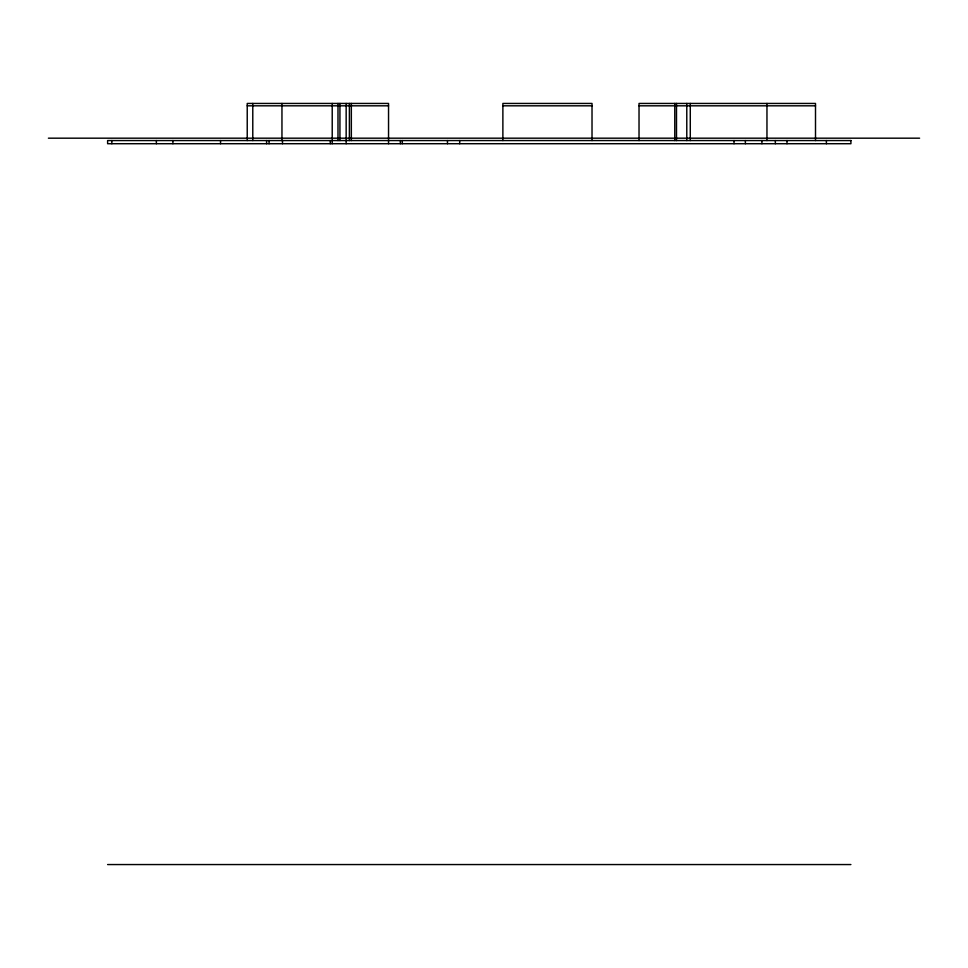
<?xml version="1.0" encoding="UTF-8"?>
<svg xmlns="http://www.w3.org/2000/svg" width="968" height="968" viewBox="0 0 968 968"><rect width="100%" height="100%" fill="white"/><g stroke="black" fill="none" stroke-linecap="round" stroke-linejoin="round"><path stroke-width="1.45" d="M247.227 105.814L388.543 105.814M502.876 105.814L592.017 105.814M639.025 105.814L815.504 105.814M48.4 138.182L919.6 138.182M107.605 864.557L850.896 864.557M826.394 140.554L826.394 143.712M815.504 140.554L815.504 103.443L639.025 103.443L639.025 140.554M786.996 140.554L786.996 143.712M775.344 140.554L775.344 143.712M766.958 103.443L766.958 140.554M761.925 140.554L761.925 143.712M745.372 140.554L745.372 143.712M734.022 140.554L734.022 143.712M690.281 103.443L690.281 140.554M686.784 103.443L686.784 140.554M676.499 103.443L676.499 140.554M674.781 103.443L674.781 140.554M592.017 140.554L592.017 103.443L502.876 103.443L502.876 140.554M459.691 140.554L459.691 143.712M447.47 140.554L447.47 143.712M402.301 140.554L402.301 143.712M400.353 140.554L400.353 143.712M388.543 143.712L388.543 103.443L247.227 103.443L247.227 140.554M351.336 103.443L351.336 140.554M349.387 103.443L349.387 140.554M346.157 103.443L346.157 143.712M339.937 103.443L339.937 140.554M337.989 103.443L337.989 140.554M332.218 103.443L332.218 143.712M330.282 140.554L330.282 143.712M282.499 140.554L282.499 143.712M281.954 103.443L281.954 140.554M269.08 140.554L269.08 143.712M266.587 140.554L266.587 143.712M252.781 103.443L252.781 140.554M220.547 140.554L220.547 143.712M172.909 140.554L172.909 143.712M156.368 140.554L156.368 143.712M111.84 140.554L111.84 143.712M850.92 140.554L107.617 140.554L107.617 143.712L850.92 143.712L850.92 140.554"/></g></svg>
